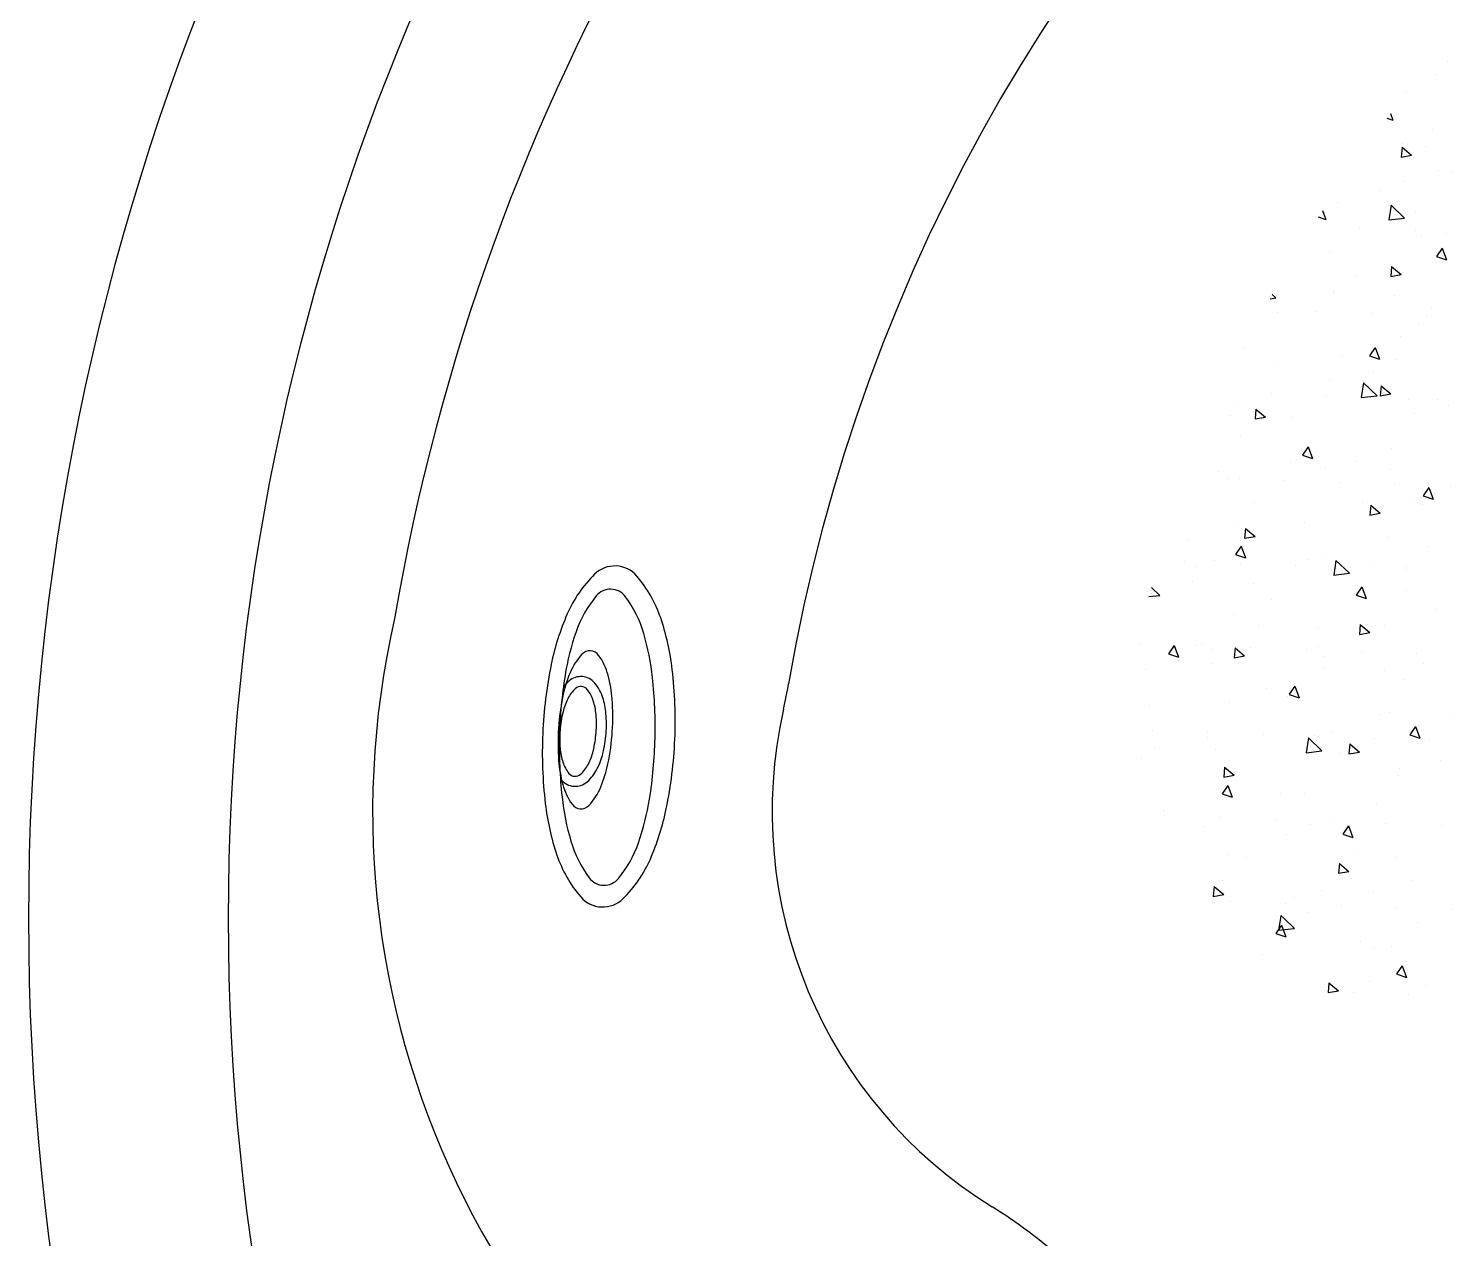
# Model space of a CAD drawing. Header units: millimetres. Extents: x 60252 to 149408, y 10197 to 135197.
# Drawn here: x 93616 to 94258, y 85324 to 85870 of the extents above; entities that cross this region are included whole.
import ezdxf

# ---------------------------------------------------------------- set-up
doc = ezdxf.new("R2010")
doc.units = ezdxf.units.MM

# ---------------------------------------------------------------- blocks, each defined once
blk = doc.blocks.new('*X84')
at = {"color": 0}
for p, q in [((79.815, 90.365), (79.815, 90.365)), ((83.124, 90.493), (83.124, 90.493)), ((84.981, 90.339), (84.981, 90.339)), ((85.415, 90.203), (85.765, 90.338)), ((85.664, 90.036), (85.765, 90.338)), ((90.154, 90.396), (90.154, 90.396)), ((92.566, 90.442), (92.566, 90.442)), ((99.43, 90.442), (99.43, 90.442)), ((105.288, 90.497), (105.288, 90.497)), ((80.208, 89.992), (80.208, 89.992)), ((81.836, 89.925), (81.836, 89.925)), ((83.088, 90.09), (83.088, 90.09)), ((85.415, 90.203), (85.664, 90.036)), ((87.238, 89.895), (87.238, 89.895)), ((89.969, 90.067), (89.969, 90.067)), ((92.601, 89.803), (92.951, 89.937)), ((92.849, 89.635), (92.951, 89.937)), ((96.272, 90.027), (96.272, 90.027)), ((100.811, 90.148), (100.811, 90.148)), ((102.762, 90.177), (102.762, 90.177)), ((82.361, 89.707), (82.361, 89.707)), ((85.03, 89.595), (85.03, 89.595)), ((87.444, 89.747), (87.444, 89.747)), ((87.699, 89.482), (87.699, 89.482)), ((92.601, 89.803), (92.849, 89.635)), ((93.127, 89.613), (93.127, 89.613)), ((94.379, 89.777), (94.379, 89.777)), ((97.598, 89.45), (97.598, 89.45)), ((97.895, 89.647), (97.895, 89.647)), ((99.786, 89.402), (100.136, 89.537)), ((100.035, 89.235), (100.137, 89.537)), ((100.195, 89.825), (100.195, 89.825)), ((105.669, 89.465), (105.669, 89.465)), ((107.563, 89.714), (107.563, 89.714)), ((80.746, 89.149), (80.746, 89.149)), ((82.28, 89.02), (82.28, 89.02)), ((82.379, 89), (82.62, 89.287)), ((82.678, 88.973), (82.62, 89.287)), ((83.415, 89.036), (83.415, 89.036)), ((84.12, 88.671), (84.509, 89.077)), ((84.322, 89.395), (84.322, 89.395)), ((84.564, 88.602), (84.509, 89.076)), ((84.877, 89.395), (84.877, 89.395)), ((89.969, 89.197), (89.969, 89.197)), ((90.368, 89.369), (90.368, 89.369)), ((93.037, 89.256), (93.037, 89.256)), ((94.979, 89.147), (94.979, 89.147)), ((95.073, 89.13), (95.073, 89.13)), ((95.706, 89.144), (95.706, 89.144)), ((98.375, 89.031), (98.375, 89.031)), ((99.786, 89.402), (100.035, 89.235)), ((104.418, 89.3), (104.418, 89.3)), ((106.972, 89.002), (107.322, 89.136)), ((106.972, 89.002), (107.221, 88.834)), ((107.221, 88.834), (107.322, 89.136)), ((107.824, 89.207), (107.824, 89.207)), ((81.369, 88.65), (81.564, 88.725)), ((81.406, 88.894), (81.406, 88.894)), ((81.504, 88.547), (81.564, 88.725)), ((82.379, 89), (82.678, 88.974)), ((84.12, 88.671), (84.564, 88.602)), ((85.965, 88.686), (86.206, 88.973)), ((85.965, 88.686), (86.264, 88.66)), ((86.084, 88.923), (86.084, 88.923)), ((86.264, 88.66), (86.206, 88.973)), ((86.824, 88.783), (86.824, 88.783)), ((88.076, 88.948), (88.076, 88.948)), ((88.753, 88.81), (88.753, 88.81)), ((89.551, 88.372), (89.792, 88.659)), ((89.85, 88.346), (89.792, 88.659)), ((91.422, 88.697), (91.422, 88.697)), ((92.063, 88.646), (92.063, 88.646)), ((92.505, 88.778), (92.505, 88.778)), ((94.091, 88.585), (94.091, 88.585)), ((99.366, 88.635), (99.366, 88.635)), ((101.045, 88.918), (101.045, 88.918)), ((101.26, 88.885), (101.26, 88.885)), ((103.714, 88.805), (103.714, 88.805)), ((105.227, 88.833), (105.227, 88.833)), ((106.383, 88.692), (106.383, 88.692)), ((83.666, 88.367), (83.666, 88.367)), ((88.4, 88.19), (88.75, 88.325)), ((88.4, 88.19), (88.648, 88.022)), ((88.648, 88.022), (88.75, 88.325)), ((89.147, 88.146), (89.147, 88.146)), ((89.456, 87.843), (89.845, 88.249)), ((89.551, 88.372), (89.85, 88.346)), ((89.901, 87.774), (89.845, 88.249)), ((89.908, 88.403), (89.908, 88.403)), ((93.138, 88.058), (93.379, 88.346)), ((93.437, 88.032), (93.379, 88.346)), ((96.761, 88.472), (96.761, 88.472)), ((98.115, 88.47), (98.115, 88.47)), ((99.43, 88.359), (99.43, 88.359)), ((100.134, 88.16), (100.134, 88.16)), ((102.099, 88.246), (102.099, 88.246)), ((102.701, 88.512), (102.701, 88.512)), ((106.437, 88.165), (106.437, 88.165)), ((84.816, 87.731), (84.816, 87.731)), ((87.383, 88.083), (87.383, 88.083)), ((89.456, 87.843), (89.9, 87.774)), ((93.063, 87.805), (93.063, 87.805)), ((93.138, 88.058), (93.437, 88.032)), ((94.957, 88.055), (94.957, 88.055)), ((95.585, 87.79), (95.935, 87.924)), ((95.585, 87.79), (95.834, 87.622)), ((95.834, 87.622), (95.935, 87.924)), ((96.724, 87.745), (96.965, 88.032)), ((96.724, 87.745), (97.023, 87.718)), ((97.023, 87.718), (96.965, 88.032)), ((97.537, 87.786), (97.537, 87.786)), ((100.31, 87.431), (100.551, 87.718)), ((100.609, 87.405), (100.551, 87.718)), ((104.768, 88.134), (104.768, 88.134)), ((106.248, 87.742), (106.248, 87.742)), ((107.437, 88.021), (107.437, 88.021)), ((86.232, 87.645), (86.232, 87.645)), ((91.812, 87.641), (91.812, 87.641)), ((94.792, 87.015), (95.181, 87.421)), ((95.012, 87.465), (95.012, 87.465)), ((95.237, 86.946), (95.181, 87.421)), ((100.31, 87.431), (100.609, 87.405)), ((102.771, 87.389), (103.121, 87.524)), ((102.771, 87.389), (103.02, 87.222)), ((103.02, 87.222), (103.121, 87.524)), ((103.102, 87.328), (103.102, 87.328)), ((103.521, 87.665), (103.521, 87.665)), ((103.897, 87.117), (104.138, 87.404)), ((104.195, 87.091), (104.138, 87.404)), ((104.354, 87.493), (104.354, 87.493)), ((107.763, 87.543), (107.763, 87.543)), ((84.035, 87.053), (84.035, 87.053)), ((86.704, 86.94), (86.704, 86.94)), ((86.76, 86.976), (86.76, 86.976)), ((88.654, 87.225), (88.654, 87.225)), ((92.445, 87.113), (92.445, 87.113)), ((94.792, 87.015), (95.237, 86.947)), ((99.945, 86.912), (99.945, 86.912)), ((100.605, 87.164), (100.605, 87.164)), ((103.897, 87.117), (104.195, 87.091)), ((105.166, 87.168), (105.166, 87.168)), ((107.483, 86.803), (107.724, 87.091)), ((107.635, 87.068), (107.635, 87.068)), ((107.782, 86.777), (107.724, 87.091)), ((84.278, 86.608), (84.549, 86.712)), ((84.472, 86.484), (84.549, 86.712)), ((85.508, 86.811), (85.508, 86.811)), ((89.373, 86.828), (89.373, 86.828)), ((89.848, 86.739), (89.848, 86.739)), ((92.042, 86.715), (92.042, 86.715)), ((94.712, 86.602), (94.712, 86.602)), ((96.799, 86.498), (96.799, 86.498)), ((97.381, 86.489), (97.381, 86.489)), ((97.689, 86.664), (97.689, 86.664)), ((98.051, 86.663), (98.051, 86.663)), ((100.073, 86.496), (100.073, 86.496)), ((100.128, 86.188), (100.518, 86.594)), ((100.573, 86.119), (100.518, 86.594)), ((102.641, 86.848), (102.641, 86.848)), ((104.719, 86.567), (104.719, 86.567)), ((107.483, 86.803), (107.782, 86.777)), ((87.322, 86.418), (87.322, 86.418)), ((91.384, 86.177), (91.734, 86.312)), ((91.384, 86.177), (91.633, 86.009)), ((91.633, 86.009), (91.734, 86.311)), ((93.642, 86.083), (93.642, 86.083)), ((94.773, 86.163), (94.773, 86.163)), ((97.477, 86.121), (97.477, 86.121)), ((100.05, 86.376), (100.05, 86.376)), ((100.128, 86.188), (100.573, 86.119)), ((101.803, 86.067), (101.803, 86.067)), ((102.719, 86.264), (102.719, 86.264)), ((105.388, 86.151), (105.388, 86.151)), ((90.496, 85.669), (90.496, 85.669)), ((91.748, 85.833), (91.748, 85.833)), ((91.857, 85.663), (91.857, 85.663)), ((94.951, 85.801), (94.951, 85.801)), ((98.57, 85.777), (98.92, 85.911)), ((98.57, 85.777), (98.818, 85.609)), ((98.819, 85.609), (98.92, 85.911)), ((104.932, 85.77), (104.932, 85.77)), ((105.545, 85.444), (105.854, 85.766)), ((105.909, 85.291), (105.854, 85.766)), ((86.808, 85.103), (86.9, 85.212)), ((86.933, 85.035), (86.9, 85.212)), ((87.338, 85.253), (87.338, 85.253)), ((88.941, 85.162), (88.941, 85.162)), ((92.384, 85.449), (92.384, 85.449)), ((98.887, 85.566), (98.887, 85.566)), ((101.787, 85.356), (101.787, 85.356)), ((102.58, 85.184), (102.58, 85.184)), ((103.039, 85.521), (103.039, 85.521)), ((105.105, 85.504), (105.105, 85.504)), ((105.464, 85.36), (105.545, 85.444)), ((105.464, 85.36), (105.545, 85.348)), ((105.545, 85.348), (105.909, 85.291)), ((105.755, 85.376), (106.106, 85.511)), ((105.755, 85.376), (106.004, 85.209)), ((106.004, 85.208), (106.106, 85.511)), ((89.787, 85.074), (89.787, 85.074)), ((90.245, 84.611), (90.486, 84.898)), ((90.544, 84.585), (90.486, 84.898)), ((95.971, 85.066), (95.971, 85.066)), ((98.629, 84.94), (98.629, 84.94)), ((100.013, 84.831), (100.013, 84.831)), ((106.628, 84.817), (106.628, 84.817)), ((90.245, 84.611), (90.544, 84.585)), ((93.055, 84.565), (93.055, 84.565)), ((93.831, 84.297), (94.072, 84.585)), ((93.831, 84.297), (94.13, 84.271)), ((94.13, 84.271), (94.073, 84.585)), ((94.369, 84.164), (94.719, 84.298)), ((94.617, 83.996), (94.719, 84.298)), ((95.484, 84.526), (95.484, 84.526)), ((96.736, 84.691), (96.736, 84.691)), ((97.416, 84.457), (97.416, 84.457)), ((103.712, 84.317), (103.712, 84.317)), ((88.4, 84.273), (88.4, 84.273)), ((90.139, 84.064), (90.139, 84.064)), ((91.069, 84.16), (91.069, 84.16)), ((92.326, 84.111), (92.326, 84.111)), ((93.738, 84.047), (93.738, 84.047)), ((94.369, 84.164), (94.617, 83.996)), ((94.89, 84.137), (94.89, 84.137)), ((96.407, 83.934), (96.407, 83.934)), ((97.418, 83.984), (97.659, 84.271)), ((97.418, 83.984), (97.717, 83.958)), ((97.717, 83.957), (97.659, 84.271)), ((101.004, 83.67), (101.245, 83.957)), ((101.303, 83.644), (101.245, 83.957)), ((101.554, 83.764), (101.904, 83.898)), ((101.803, 83.596), (101.904, 83.898)), ((90.433, 83.861), (90.433, 83.861)), ((92.123, 83.488), (92.123, 83.488)), ((92.323, 83.784), (92.323, 83.784)), ((99.076, 83.821), (99.076, 83.821)), ((100.796, 83.816), (100.796, 83.816)), ((101.004, 83.67), (101.303, 83.644)), ((101.554, 83.764), (101.803, 83.596)), ((101.723, 83.549), (101.723, 83.549)), ((101.745, 83.709), (101.745, 83.709)), ((102.519, 83.519), (102.519, 83.519)), ((103.617, 83.798), (103.617, 83.798)), ((104.414, 83.596), (104.414, 83.596)), ((104.59, 83.356), (104.831, 83.643)), ((104.889, 83.33), (104.831, 83.643)), ((105.045, 83.839), (105.045, 83.839)), ((94.792, 83.375), (94.792, 83.375)), ((97.461, 83.263), (97.461, 83.263)), ((97.881, 83.316), (97.881, 83.316)), ((99.952, 83.167), (99.952, 83.167)), ((100.13, 83.15), (100.13, 83.15)), ((100.472, 83.384), (100.472, 83.384)), ((102.8, 83.037), (102.8, 83.037)), ((104.59, 83.356), (104.889, 83.33)), ((94.965, 82.815), (94.965, 82.815)), ((95.42, 82.719), (95.42, 82.719)), ((97.314, 82.968), (97.314, 82.968)), ((97.355, 82.792), (97.355, 82.792)), ((94.169, 82.554), (94.169, 82.554)), ((94.829, 82.472), (94.829, 82.472)), ((97.353, 82.151), (97.703, 82.285)), ((97.602, 81.983), (97.703, 82.285)), ((97.353, 82.151), (97.602, 81.983)), ((102.302, 81.826), (102.302, 81.826)), ((102.458, 81.855), (102.458, 81.855)), ((95.607, 81.475), (95.844, 81.723)), ((95.882, 81.397), (95.844, 81.723)), ((99.156, 81.412), (99.156, 81.412)), ((99.891, 81.503), (99.891, 81.503)), ((100.408, 81.577), (100.408, 81.577)), ((97.294, 81.128), (97.294, 81.128)), ((98.081, 81.28), (98.081, 81.28)), ((100.751, 81.167), (100.751, 81.167))]:
    blk.add_line(p, q, dxfattribs=at)

msp = doc.modelspace()

# ---------------------------------------------------------------- linework, layer by layer
for points in [[(94741.03, 86593.62, 1), (94741.03, 84343.62, 1)], [(94741.03, 86503.62, 1), (94741.03, 84433.62, 1)], [(94741.03, 86413.62, 0.365513), (93781.03, 85603.62, 0.365513)], [(93861.82, 85528.08, 0.202891), (93867.85, 85530.1, 0.097331), (93872.41, 85536.05, 0.05433), (93874.92, 85542.89, 0.041246), (93876.36, 85551.81, 0.041246), (93876.32, 85560.85, 0.05433), (93874.9, 85568, 0.097331), (93871.32, 85574.58, 0.202891), (93865.67, 85577.51, 0.202891), (93859.64, 85575.49, 0.048007), (93857.1, 85572.77, 0.05433)], [(93855.78, 85531.5, 0.008153), (93856.18, 85531.01, 0.202891), (93861.82, 85528.08, 0.202891)]]:
    msp.add_lwpolyline(points, format="xyb")
for points in [[(93874.29, 85473.68, 0.207584), (93883.97, 85477.39, 0.095894), (93896.31, 85495.28, 0.052682), (93903.51, 85517.99, 0.039808), (93907.36, 85549.24, 0.039808), (93906.2, 85580.71, 0.052682), (93900.97, 85603.95, 0.095894), (93890.21, 85622.83, 0.207584), (93880.88, 85627.36, 0.207584), (93871.19, 85623.65, 0.095894), (93858.86, 85605.76, 0.052682), (93851.65, 85583.05, 0.039808), (93847.8, 85551.8, 0.039808), (93848.96, 85520.33, 0.052682), (93854.2, 85497.09, 0.095894), (93864.96, 85478.21, 0.207584)], [(93875.25, 85483.45, 0.231162), (93881.91, 85486.51, 0.087674), (93890.97, 85502.62, 0.04487), (93895.95, 85522.34, 0.03325), (93898.45, 85549.64, 0.03325), (93897.31, 85577.04, 0.04487), (93893.32, 85596.98, 0.087674), (93885.07, 85613.53, 0.231162), (93878.57, 85616.91, 0.231162), (93871.91, 85613.85, 0.087674), (93862.85, 85597.74, 0.04487), (93857.87, 85578.02, 0.03325), (93855.37, 85550.72, 0.03325), (93856.5, 85523.32, 0.04487), (93860.5, 85503.38, 0.087674), (93868.74, 85486.83, 0.231162)], [(93854.92, 85554.31, 0.035079), (93854.99, 85539.67, 0.047096), (93856.82, 85528.92, 0.090254), (93861.08, 85519.95, 0.22421), (93864.72, 85517.93, 0.22421), (93868.59, 85519.46, 0.090254), (93873.98, 85527.79, 0.047096), (93877.2, 85538.22, 0.035079), (93879.18, 85552.72, 0.035079), (93879.11, 85567.36, 0.047096), (93877.27, 85578.12, 0.090254), (93873.01, 85587.09, 0.22421), (93869.37, 85589.11, 0.22421), (93865.5, 85587.58, 0.090254), (93860.12, 85579.24, 0.047096), (93856.89, 85568.82, 0.035079)], [(93862.17, 85532.57, 0.202891), (93864.88, 85533.47, 0.097331), (93868.38, 85538.05, 0.05433), (93870.55, 85543.97, 0.041246), (93871.87, 85552.16, 0.041246), (93871.84, 85560.46, 0.05433), (93870.61, 85566.65, 0.097331), (93867.86, 85571.71, 0.202891), (93865.33, 85573.02, 0.202891), (93862.62, 85572.12, 0.097331), (93859.12, 85567.55, 0.05433), (93856.95, 85561.62, 0.041246), (93855.62, 85553.43, 0.041246), (93855.66, 85545.13, 0.05433), (93856.89, 85538.94, 0.097331), (93859.64, 85533.88, 0.202891)]]:
    msp.add_lwpolyline(points, format="xyb", close=True)
for centre, radius, start, end in [((94741.03, 85439.73), 793.89, 90, 170.24213), ((94160.73, 85516.64), 389.53, 167.09733, 246.19283), ((93736.89, 85612.42), 225, 347.2665, 350.24213), ((94160.73, 85516.64), 209.53, 167.2665, 238.22951), ((93931.94, 85147.22), 225, 38.40162, 58.22951)]:
    msp.add_arc(centre, radius, start, end)

# ---------------------------------------------------------------- block references
at = {"xscale": 15, "yscale": 15, "zscale": 15, "rotation": 270}
msp.add_blockref('*X84', (92900.1, 87051.79), dxfattribs=at)

doc.saveas('drawing.dxf')
